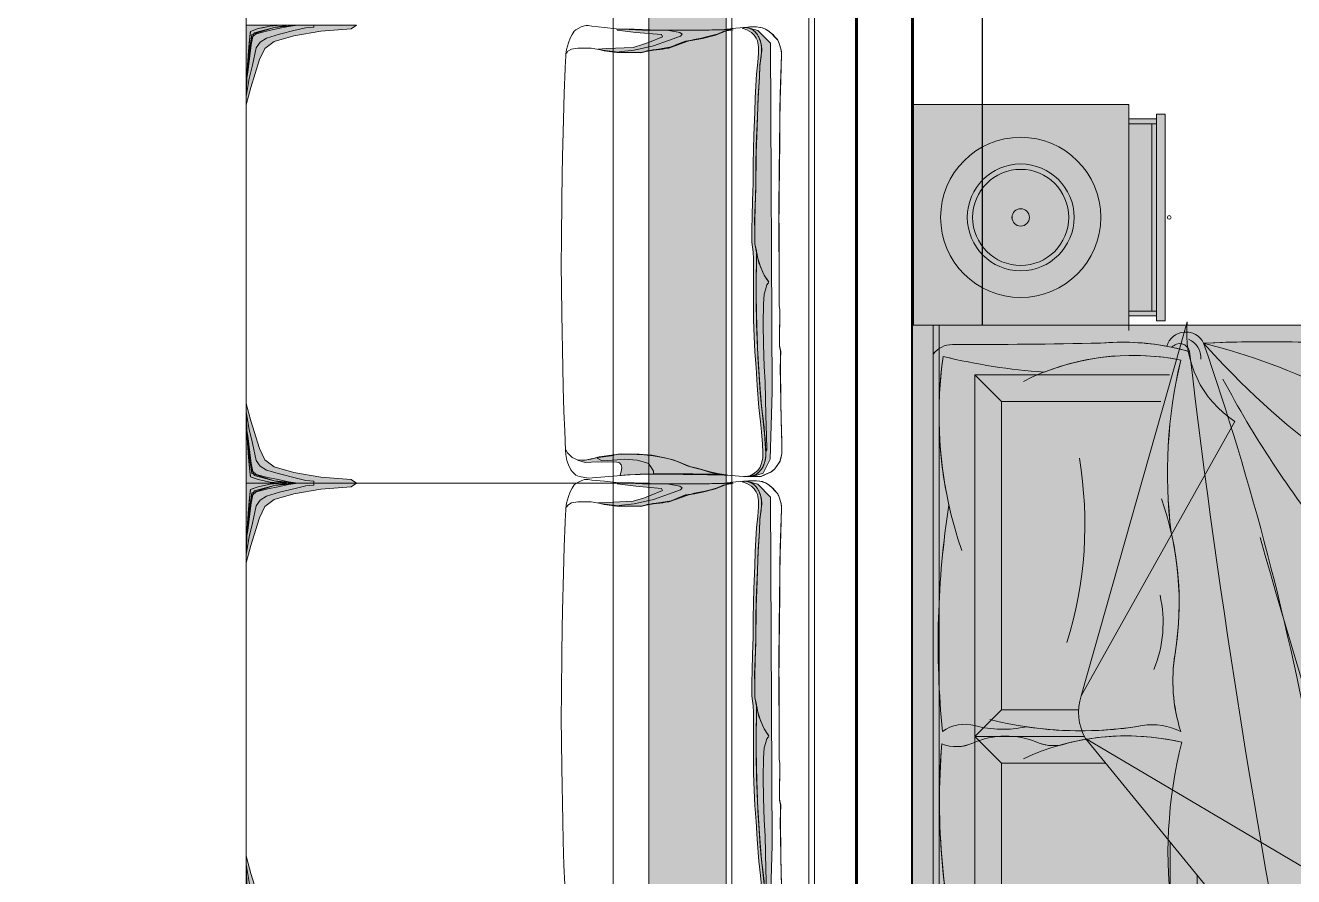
# Model space of a CAD drawing. Header units: feet. Extents: x 109753 to 150441, y 47761 to 75080.
# Drawn here: x 126693.8 to 126784.3, y 49118 to 49178.8 of the extents above; entities that cross this region are included whole.
import ezdxf

# ---------------------------------------------------------------- set-up
doc = ezdxf.new("R2010")
doc.units = ezdxf.units.FT
doc.header["$LTSCALE"] = 50
doc.header["$MEASUREMENT"] = 0
doc.linetypes.add('ACAD_ISO04W100', pattern=[30, 24, -3, 0, -3])
doc.layers.add('A-Furniture', color=175, linetype='Continuous', lineweight=0)
doc.layers.add('WALL', color=1, linetype='Continuous', lineweight=60)

# ---------------------------------------------------------------- blocks, each defined once
blk = doc.blocks.new('A$Ceeee3198')
at = {"true_color": 0xffffff}
h = blk.add_hatch(color=7, dxfattribs=at)
h.dxf.hatch_style = 1
h.paths.add_polyline_path([(44.397, 17.417), (44.397, 18.034), (29.652, 18.034), (29.652, 17.417)])
h.paths.add_polyline_path([(29.995, 15.43), (29.995, 17.417), (44.054, 17.417), (44.054, 15.43)])
h = blk.add_hatch(color=7, dxfattribs=at)
h.dxf.hatch_style = 1
h.paths.add_polyline_path([(29.327, 0), (29.327, 15.43), (45.082, 15.43), (45.082, 0)])
for p, q in [((29.995, 15.43), (29.995, 17.417)), ((30.338, 15.43), (30.338, 17.417)), ((43.711, 15.43), (43.711, 17.417)), ((44.054, 15.43), (44.054, 17.417)), ((44.397, 17.417), (44.397, 18.034)), ((43.711, 17.074), (30.338, 17.074)), ((45.082, 15.43), (45.082, 0))]:
    blk.add_line(p, q)
blk.add_lwpolyline([(37.153, 18.314, 1), (36.896, 18.314, 1)], format="xyb", close=True)
blk.add_lwpolyline([(29.995, 15.43), (29.995, 17.417), (44.054, 17.417), (44.054, 15.43)], close=True)
at = {"color": 252, "lineweight": 5, "true_color": 0x939598}
for points in [[(31.309, 7.715, 1), (42.739, 7.715, 1)], [(33.595, 7.715, 1), (40.453, 7.715, 1)]]:
    blk.add_lwpolyline(points, format="xyb", close=True, dxfattribs=at)
at = {"ltscale": 0.1}
for points in [[(33.214, 7.715, 1), (40.834, 7.715, 1)], [(36.405, 7.715, 1), (37.644, 7.715, 1)]]:
    blk.add_lwpolyline(points, format="xyb", close=True, dxfattribs=at)
at = {"color": 252, "lineweight": 5, "true_color": 0x939598}
for radius in [5.715, 3.429]:
    blk.add_circle((37.024, 7.715), radius, dxfattribs=at)
at = {"ltscale": 0.1}
for radius in [3.81, 0.62]:
    blk.add_circle((37.024, 7.715), radius, dxfattribs=at)
for start, end in [(360, 180), (180, 360)]:
    blk.add_arc((37.024, 18.314), 0.129, start, end)
blk.add_wipeout([(-28.966, 15.43), (-29.995, 15.43), (-29.995, 17.417), (-29.652, 17.417), (-29.652, 18.034), (-44.397, 18.034), (-44.397, 17.417), (-44.054, 17.417), (-44.054, 15.43), (-45.082, 15.43), (-45.082, 0), (-28.966, 0), (29.327, 0), (29.327, 0), (29.327, 0), (29.327, 0), (29.327, 0), (29.327, 0), (29.327, 0), (29.327, 0), (29.327, 0), (29.327, 0), (29.327, 0), (29.327, 0), (29.327, 77.343), (-28.966, 77.343)], dxfattribs=at)
at = {"true_color": 0xffffff}
h = blk.add_hatch(color=7, dxfattribs=at)
h.dxf.hatch_style = 1
h.paths.add_polyline_path([(-29.327, 0), (-29.327, 77.343), (29.327, 77.343), (29.327, 0)])
at = {"ltscale": 0.1, "true_color": 0xc7c8ca, "transparency": 33554687}
h = blk.add_hatch(color=9, dxfattribs=at)
h.dxf.hatch_style = 1
h.paths.add_polyline_path([(-26.768, 38.317, 0.035808), (-26.548, 38.208, 0.019536), (8.236, 26.511, -0.024856), (28.056, 20.77, 0.030864), (27.828, 33.444, 0.013796), (28.343, 52.044, 0.01053), (28.041, 66.349, 0.015676), (27.955, 74.154, 0.414214), (26.241, 75.869), (18.421, 75.869), (-25.537, 75.869, 0.414214), (-27.252, 74.154, 0.046131), (-27.265, 64.493, 0.01413), (-27.543, 54.704, 0.023517)])
h = blk.add_hatch(color=9, dxfattribs=at)
h.dxf.hatch_style = 1
h.paths.add_polyline_path([(-26.149, 4.45, -0.225451), (-26.566, 2.138, 0.086905), (-13.976, 2.814, 0.067914), (-0.531, 2.088, -0.20311), (-0.483, 4.29, 0.208424), (-0.429, 8.92, -0.193768), (-0.465, 11.119, 0.117096), (-0.413, 19.202, -0.096436), (-12.912, 18.544, 0.093884), (-20.993, 18.732, -0.118503), (-26.566, 19.134, -0.161042), (-26.149, 16.401, 0.079376), (-26.229, 8.1, 0.122283)])
h = blk.add_hatch(color=9, dxfattribs=at)
h.dxf.hatch_style = 1
h.paths.add_polyline_path([(0.768, 4.45, -0.225451), (0.352, 2.138, 0.063931), (16.494, 2.596, 0.089776), (27.098, 2.18, -0.040583), (25.984, 9.381, 0.143465), (26.844, 19.134, -0.088968), (14.549, 18.452, 0.097262), (5.925, 18.732, -0.118503), (0.352, 19.134, -0.161042), (0.768, 16.401, 0.079376), (0.689, 8.1, 0.122283)])
for p, q in [((29.327, 0), (29.327, 77.343)), ((29.327, 0), (29.327, 72.39)), ((-19.17, 44.476), (-0.15, 12.33)), ((-29.327, 36.195), (-0.15, 12.33)), ((2.897, 12.042), (22.473, 22.992)), ((-9.888, 20.295), (-24.791, 20.295)), ((2.897, 12.042), (29.571, 19.594)), ((-7.559, 18.39), (-22.886, 18.39)), ((25.789, 4.438), (25.789, 18.344)), ((23.884, 6.343), (23.884, 17.715)), ((44.397, 18.034), (29.652, 18.034)), ((29.652, 17.417), (29.652, 18.034)), ((29.652, 17.417), (44.397, 17.417)), ((28.966, 15.43), (45.082, 15.43)), ((-1.905, 6.343), (-1.905, 13.765)), ((0, 4.438), (0, 12.251)), ((1.905, 6.343), (1.905, 11.855)), ((-22.886, 6.343), (-1.905, 6.343)), ((-1.905, 6.343), (0, 4.438)), ((0, 4.438), (1.905, 6.343)), ((1.905, 6.343), (23.884, 6.343)), ((23.884, 6.343), (25.789, 4.438)), ((-24.791, 4.438), (25.789, 4.438)), ((-29.327, 1.905), (29.327, 1.905)), ((29.327, 1.474), (-28.966, 1.474)), ((-29.327, 0), (29.327, 0)), ((29.327, 0), (-28.966, 0)), ((45.082, 0), (28.966, 0))]:
    blk.add_line(p, q)
for points in [[(-29.327, 0), (-29.327, 77.343), (29.327, 77.343), (29.327, 0)], [(44.397, 17.417), (44.397, 18.034), (29.652, 18.034), (29.652, 17.417)], [(29.327, 0), (29.327, 15.43), (45.082, 15.43), (45.082, 0)]]:
    blk.add_lwpolyline(points, close=True)
at = {"color": 252, "lineweight": 5, "true_color": 0x939598}
blk.add_lwpolyline([(11.955, 75.869, -0.014779), (18.421, 75.869), (26.241, 75.869, -0.414214), (27.955, 74.154, -0.015676), (28.041, 66.349, -0.024264), (27.832, 33.394, -0.030742), (28.056, 20.77, -0.684956), (27.831, 18.132, -0.067149), (28.057, 13.414, 0.005574), (27.955, 2.851, -0.236891), (27.27, 1.474), (-26.566, 1.474, -0.236068), (-27.252, 2.846), (-27.252, 23.952, -0.05303), (-26.703, 28.527, -0.242176), (-28.118, 30.207, -0.113732), (-28.109, 35.68), (-28.109, 38.446, -0.08857), (-28.003, 39.04), (-27.506, 40.387, 0.362652), (-26.768, 38.317, -0.037612), (-27.268, 64.527, -0.045967), (-27.252, 74.154, -0.414214), (-25.537, 75.869)], format="xyb", close=True, dxfattribs=at)
at = {"ltscale": 0.1}
blk.add_lwpolyline([(27.832, 33.394, -0.030742), (28.056, 20.77, -0.684956), (27.831, 18.132, -0.067149), (28.057, 13.414, 0.005574), (27.955, 2.851, -0.236891), (27.27, 1.474), (-26.566, 1.474, -0.236068)], format="xyb", dxfattribs=at)
for points in [[(-26.566, 19.134, 0.118503), (-20.993, 18.732, -0.093884), (-12.912, 18.544, 0.096436), (-0.413, 19.202, -0.126335), (-0.628, 10.503, 0.138052), (-0.429, 8.92, -0.208424), (-0.483, 4.29, 0.20311), (-0.531, 2.088, -0.067914), (-13.976, 2.814, -0.086905), (-26.566, 2.138, 0.225451), (-26.149, 4.45, -0.122283), (-26.229, 8.1, -0.079376), (-26.149, 16.401, 0.161042)], [(0.352, 19.134, 0.117681), (5.887, 18.726, -0.097699), (14.549, 18.452, 0.088968), (26.844, 19.134, -0.143465), (25.984, 9.381, 0.040583), (27.098, 2.18, -0.089776), (16.494, 2.596, -0.063931), (0.352, 2.138, 0.225451), (0.768, 4.45, -0.122283), (0.689, 8.1, -0.079376), (0.768, 16.401, 0.161042)], [(27.45, 19.763, -0.629306), (27.757, 18.509, 0.018285)]]:
    blk.add_lwpolyline(points, format="xyb", close=True, dxfattribs=at)
at = {"color": 252, "lineweight": 5, "true_color": 0x939598}
for centre, radius, start, end in [((-74.622, 25.263), 102.776, 357.49407, 9.50941), ((66.363, 63.997), 57.759, 204.38327, 228.45325), ((-18.155, 9.086), 47.665, 14.18938, 26.30958), ((59.297, 85.962), 72.217, 231.03759, 242.08563), ((-8.352, 50.975), 32.75, 261.99602, 284.02942), ((-17.46, 15.27), 17.494, 335.11795, 12.98619), ((-3.572, 17.137), 4.403, 350.37112, 26.96494), ((3.974, 30.525), 11.953, 252.35976, 279.39259), ((9.524, -3.365), 22.388, 70.6572, 99.25007), ((18.795, 53.068), 34.876, 263.00628, 283.34279), ((9.768, 15.725), 17.413, 333.33187, 11.28912), ((8.127, 9.074), 8.803, 77.14803, 112.38251), ((26.708, 12), 26.31, 170.37112, 194.25995), ((15.123, -16.102), 28.399, 80.43203, 107.2702), ((2.283, 10.065), 2.943, 159.01609, 202.88083), ((70.826, 12.633), 44.96, 184.14876, 193.44467), ((-5.768, 6.667), 5.795, 335.78773, 22.88083), ((8.079, 6.436), 7.575, 167.31196, 195.19877), ((-4.595, 51.717), 49.795, 254.89247, 274.68197), ((2.092, 3.133), 2.822, 155.78773, 201.71238), ((-1.874, 3.732), 2.738, 324.37876, 15.19877), ((22.944, 31.68), 29.791, 251.02924, 278.01463), ((6.639, 65.231), 63.406, 264.30946, 278.94135)]:
    blk.add_arc(centre, radius, start, end, dxfattribs=at)
for centre, radius, start, end in [((140.463, 477.312), 469.793, 249.18683, 254.40799), ((103.628, 665.507), 650.221, 258.477031, 263.272008), ((-39.566, -175.585), 207.672, 70.99687, 79.72796), ((28.805, 27.106), 7.551, 213.01109, 275.82745), ((27.02, 19.154), 1.418, 22.60519, 94.49888), ((27.433, 19.495), 1.419, 286.30048, 63.93818), ((10.456, 14.937), 17.666, 355.05537, 15.85571), ((27.303, 19.062), 0.716, 309.39577, 78.1256), ((501.719, 3.587), 473.764, 178.8115, 180.08963), ((1.702, 15.659), 3.81, 240.92014, 288.27855), ((26.241, 2.846), 1.715, 306.8699, 360)]:
    blk.add_arc(centre, radius, start, end)
blk = doc.blocks.new('Gruppo-141-1')
at = {"transparency": 33554483}
for points in [[(4422.01, 245.07), (4422.13, 245.22), (4422.4, 245.89), (4422.87, 246.69), (4423.34, 247.18), (4423.89, 247.54), (4424.36, 247.77), (4425.45, 248), (4426.59, 247.97), (4428.27, 247.84), (4430.42, 247.61), (4434.68, 247.38), (4437.3, 247.31), (4441.45, 247.15), (4444.03, 247.07), (4446.69, 247.02), (4450.17, 247.02), (4453.34, 246.92), (4456.27, 246.84), (4458.46, 246.79), (4460.84, 246.79), (4461.78, 246.89), (4462.68, 247.02), (4463.89, 247.1), (4466.71, 247.1), (4469.88, 247.05), (4474.92, 247.1), (4477.93, 247.2), (4480.71, 247.33), (4483.6, 247.54), (4486.81, 247.74), (4490.8, 248.05), (4493.42, 248.36), (4495.25, 248.54), (4497.44, 248.69), (4498.97, 248.77), (4499.99, 248.74), (4500.92, 248.54), (4501.63, 248.28), (4502.25, 247.84), (4502.84, 247.1), (4503.27, 246.35), (4503.27, 247.1), (4502.72, 248.85), (4500.18, 250.11), (4487.98, 250.47), (4424.83, 250.13), (4422.52, 247.84), (4421.97, 245.89), (4421.97, 245.4)], [(4468.12, 249.87), (4467.33, 249.29), (4466.45, 248.84), (4465.57, 248.45), (4464.6, 248.07), (4463.52, 247.81), (4462.74, 247.68), (4463.82, 247.62), (4467.73, 247.55), (4471.05, 247.55), (4473.59, 247.62), (4476.23, 247.68), (4479.55, 247.81), (4481.71, 247.87), (4485.22, 248.13), (4488.16, 248.26), (4491.58, 248.65), (4494.51, 248.97), (4496.47, 249.16), (4498.81, 249.29), (4498.81, 249.35), (4498.52, 249.48), (4495.88, 249.42), (4492.36, 249.29), (4486.2, 249.16), (4483.37, 249.03), (4479.36, 248.9), (4475.64, 248.84), (4472.12, 248.9), (4470.27, 249.03), (4469.49, 249.22), (4468.61, 249.48), (4468.31, 249.74), (4468.21, 249.87)], [(4422.27, 222.23), (4422.27, 225.45), (4422.46, 229.82), (4422.46, 235.92), (4422.37, 240.36), (4422.37, 241.7), (4422.17, 243.25), (4422.17, 243.31), (4422.76, 241.45), (4423.15, 240.55), (4423.73, 238.68), (4424.13, 236.31), (4424.52, 235.02), (4425.69, 231.74), (4425.98, 228.85), (4426.57, 226.67), (4426.47, 222.3), (4426.18, 219.98), (4425.88, 218.89), (4425.79, 220.43), (4425.59, 225.25), (4425.01, 227.12), (4424.61, 228.21), (4423.64, 230.59), (4423.25, 230.39), (4422.85, 225.77), (4422.46, 222.36)], [(4426.37, 222.68), (4426.08, 225.45), (4425.3, 228.98), (4424.32, 231.68), (4423.54, 233.86), (4423.15, 234.12), (4422.85, 233.74), (4422.46, 231.42), (4422.46, 236.43), (4422.46, 239.07), (4422.37, 241.83), (4422.27, 243.12), (4422.27, 243.18), (4422.56, 242.03), (4423.15, 240.48), (4423.44, 239.52), (4424.22, 236.43), (4424.42, 234.76), (4425.01, 233.29), (4425.49, 232.13), (4425.88, 230.65), (4426.18, 227.82), (4426.47, 226.86), (4426.47, 222.68)], [(4500.34, 215.15), (4500.81, 216.56), (4500.69, 218.83), (4500.73, 222.32), (4500.85, 222.81), (4501.2, 223.09), (4501.71, 223.2), (4502.45, 223.12), (4502.76, 222.99), (4503.15, 222.89), (4503.04, 224.22), (4502.96, 226.56), (4502.88, 228.49), (4502.88, 229.31), (4502.96, 234.35), (4503, 239.39), (4503.08, 241.73), (4503.08, 242.45), (4502.65, 239.85), (4502.02, 237.49), (4501.55, 235.69), (4500.85, 233.92), (4500.3, 232.53), (4499.95, 230.99), (4499.48, 228.62), (4499.32, 227.08), (4499.32, 226), (4499.24, 223.09), (4499.36, 222.19), (4499.63, 220.03), (4500.06, 217.93), (4500.38, 216.59), (4500.38, 215.97), (4500.3, 215.18)], [(4499.89, 218.95), (4499.59, 221.27), (4499.3, 222.49), (4499.3, 223.9), (4499.3, 225.57), (4499.4, 227.24), (4499.59, 228.92), (4499.99, 231.23), (4500.28, 232.45), (4500.67, 233.41), (4501.45, 235.21), (4501.84, 236.88), (4502.53, 239.07), (4502.92, 240.68), (4502.92, 241.32), (4502.92, 239.2), (4502.82, 236.05), (4502.82, 231.68), (4502.82, 228.92), (4502.33, 228.92), (4501.75, 228.59), (4500.96, 228.02), (4500.77, 227.5), (4500.38, 225.96), (4500.18, 223.65), (4500.28, 222.36), (4500.47, 219.66), (4500.08, 218.89), (4499.99, 218.83)]]:
    blk.add_hatch(color=256, dxfattribs=at).paths.add_polyline_path(points)
for p, q in [((4426.57, 248.53), (4428.88, 248.25)), ((4494.56, 249), (4498.66, 249.29))]:
    blk.add_line(p, q)
at = {"flags": 128}
for points in [[(4427.88, 213), (4427.41, 213.05), (4426.82, 213.08), (4425.92, 213.21), (4424.75, 213.52), (4423.89, 213.85), (4423.23, 214.18), (4422.64, 214.6), (4422.37, 214.85), (4421.86, 215.85), (4421.66, 216.47), (4421.62, 216.75), (4421.62, 217.11), (4421.74, 217.76), (4421.97, 220.05), (4422.21, 222.18), (4422.4, 225.68), (4422.48, 228.19), (4422.44, 234.6), (4422.37, 239.53), (4422.37, 241.3), (4422.09, 243.9), (4421.9, 246.14), (4421.86, 247.53), (4422.01, 248.68), (4422.25, 249.22), (4422.6, 249.84), (4422.99, 250.25), (4423.26, 250.61), (4423.58, 250.87), (4424.16, 251.43), (4424.87, 251.72), (4426, 252.08), (4426.78, 252.15), (4431.44, 252), (4435.19, 251.9), (4439.14, 251.87), (4442.93, 251.79), (4454.59, 251.69), (4460.14, 251.72), (4469.92, 251.74), (4472.38, 251.74), (4473.04, 251.84), (4479.57, 251.79), (4480.67, 252), (4483.6, 251.92), (4486.46, 251.97), (4493.26, 252.1), (4496.94, 252.23), (4499.16, 252.23), (4499.95, 252.05), (4500.61, 251.84), (4501.94, 250.97), (4502.49, 250.3), (4503.11, 248.91), (4503.31, 248.4), (4503.31, 245.29), (4503.15, 242.95), (4503.04, 241.02), (4503, 238.71), (4502.92, 233.7), (4502.88, 228.04), (4502.92, 226.55), (4503.08, 223.8), (4503.51, 218.71), (4503.62, 217.09), (4503.47, 216.21), (4503.31, 215.47), (4503.08, 214.85), (4502.49, 214.24), (4502.1, 213.98), (4501.24, 213.52), (4500.42, 213.23), (4499.36, 213.08), (4498.62, 213), (4495.06, 212.87), (4491.54, 212.72), (4487.16, 212.59), (4483.56, 212.49), (4473.9, 212.31), (4469.02, 212.26), (4465.07, 212.23), (4460.26, 212.26), (4453.22, 212.31), (4448.68, 212.38), (4445.36, 212.44), (4438.63, 212.62), (4433.86, 212.77), (4429.4, 212.95), (4427.92, 213)], [(4427.88, 213), (4427.41, 213.05), (4426.82, 213.08), (4425.92, 213.21), (4424.75, 213.52), (4423.89, 213.85), (4423.23, 214.18), (4422.64, 214.6), (4422.37, 214.85), (4421.86, 215.85), (4421.66, 216.47), (4421.62, 216.75), (4421.62, 217.11), (4421.74, 217.76), (4421.97, 220.05), (4422.21, 222.18), (4422.4, 225.68), (4422.48, 228.19), (4422.44, 234.6), (4422.37, 239.53), (4422.37, 241.3), (4422.09, 243.9), (4421.9, 246.14), (4421.86, 247.53), (4422.01, 248.68), (4422.25, 249.22), (4422.6, 249.84), (4422.99, 250.25), (4423.26, 250.61), (4423.58, 250.87), (4424.16, 251.43), (4424.87, 251.72), (4426, 252.08), (4426.78, 252.15), (4431.44, 252), (4435.19, 251.9), (4439.14, 251.87), (4442.93, 251.79), (4454.59, 251.69), (4460.14, 251.72), (4469.92, 251.74), (4472.38, 251.74), (4473.04, 251.84), (4479.57, 251.79), (4480.67, 252), (4483.6, 251.92), (4486.46, 251.97), (4493.26, 252.1), (4496.94, 252.23), (4499.16, 252.23), (4499.95, 252.05), (4500.61, 251.84), (4501.94, 250.97), (4502.49, 250.3), (4503.11, 248.91), (4503.31, 248.4), (4503.31, 245.29), (4503.15, 242.95), (4503.04, 241.02), (4503, 238.71), (4502.92, 233.7), (4502.88, 228.04), (4502.92, 226.55), (4503.08, 223.8), (4503.51, 218.71), (4503.62, 217.09), (4503.47, 216.21), (4503.31, 215.47), (4503.08, 214.85), (4502.49, 214.24), (4502.1, 213.98), (4501.24, 213.52), (4500.42, 213.23), (4499.36, 213.08), (4498.62, 213), (4495.06, 212.87), (4491.54, 212.72), (4487.16, 212.59), (4483.56, 212.49), (4473.9, 212.31), (4469.02, 212.26), (4465.07, 212.23), (4460.26, 212.26), (4453.22, 212.31), (4448.68, 212.38), (4445.36, 212.44), (4438.63, 212.62), (4433.86, 212.77), (4429.4, 212.95), (4427.92, 213)], [(4421.94, 245.74), (4421.86, 246.36), (4421.86, 247.15), (4421.86, 247.64), (4421.94, 248.23), (4422.05, 248.67), (4422.25, 249.26), (4422.72, 249.96), (4423.15, 250.45), (4423.7, 250.96), (4424.24, 251.47), (4424.67, 251.65), (4425.81, 252.01), (4426.39, 252.12), (4426.94, 252.14), (4430.46, 252.01), (4434.02, 251.91), (4437.07, 251.86), (4439.84, 251.86), (4442.39, 251.83), (4447.43, 251.76), (4452.05, 251.73), (4459.63, 251.68), (4465.65, 251.73), (4469.72, 251.73), (4472.38, 251.73), (4473.08, 251.83), (4478.52, 251.78), (4479.73, 251.81), (4480.59, 251.96), (4482.94, 251.94), (4490.01, 252.04), (4495.22, 252.17), (4497.44, 252.22), (4499.13, 252.22), (4500.06, 252.04), (4500.57, 251.88), (4501.94, 250.96), (4502.49, 250.34), (4503.31, 248.47), (4503.31, 246.36), (4503.19, 247), (4502.96, 247.54), (4502.61, 248), (4502.14, 248.39), (4501.67, 248.75), (4501, 249.03), (4500.3, 249.19), (4499.71, 249.29), (4499.05, 249.29), (4497.41, 249.19), (4494.43, 248.98), (4492.87, 248.8), (4490.6, 248.54), (4488.92, 248.39), (4487.47, 248.29), (4484.93, 248.13), (4480.04, 247.8), (4475.59, 247.64), (4471.6, 247.54), (4467.3, 247.54), (4464.75, 247.59), (4462.95, 247.62), (4462.37, 247.59), (4461.16, 247.31), (4459.47, 247.31), (4456.85, 247.31), (4452.51, 247.44), (4450.21, 247.51), (4447, 247.51), (4443.4, 247.57), (4438.05, 247.8), (4434.72, 247.93), (4430.93, 248.16), (4428.78, 248.23), (4427.21, 248.47), (4426.32, 248.54), (4425.49, 248.54), (4424.75, 248.41), (4423.89, 248.13), (4423.3, 247.77), (4422.83, 247.41), (4422.33, 246.87), (4422.17, 246.51), (4421.94, 245.64)], [(4422.01, 245.07), (4422.13, 245.22), (4422.4, 245.89), (4422.87, 246.69), (4423.34, 247.18), (4423.89, 247.54), (4424.36, 247.77), (4425.45, 248), (4426.59, 247.97), (4428.27, 247.84), (4430.42, 247.61), (4434.68, 247.38), (4437.3, 247.31), (4441.45, 247.15), (4444.03, 247.07), (4446.69, 247.02), (4450.17, 247.02), (4453.34, 246.92), (4456.27, 246.84), (4458.46, 246.79), (4460.84, 246.79), (4461.78, 246.89), (4462.68, 247.02), (4463.89, 247.1), (4466.71, 247.1), (4469.88, 247.05), (4474.92, 247.1), (4477.93, 247.2), (4480.71, 247.33), (4483.6, 247.54), (4486.81, 247.74), (4490.8, 248.05), (4493.42, 248.36), (4495.25, 248.54), (4497.44, 248.69), (4498.97, 248.77), (4499.99, 248.74), (4500.92, 248.54), (4501.63, 248.28), (4502.25, 247.84), (4502.84, 247.1), (4503.27, 246.35), (4503.27, 247.1), (4502.72, 248.85), (4500.18, 250.11), (4487.98, 250.47), (4424.83, 250.13), (4422.52, 247.84), (4421.97, 245.89), (4421.97, 245.4)], [(4428.88, 248.25), (4431.03, 248.14), (4434.36, 247.92), (4440.04, 247.73), (4444.74, 247.53), (4451.19, 247.47), (4457.06, 247.28), (4458.63, 247.3), (4461.17, 247.33), (4462.72, 247.61), (4463.7, 247.62), (4468.98, 247.55), (4475.04, 247.62), (4480.12, 247.81), (4485, 248.12), (4489.49, 248.43), (4492.22, 248.72), (4494.56, 249)], [(4461.62, 247.41), (4463.56, 247.82), (4465.31, 248.35), (4466.85, 249.01), (4468.01, 249.8)], [(4468.12, 249.87), (4467.33, 249.29), (4466.45, 248.84), (4465.57, 248.45), (4464.6, 248.07), (4463.52, 247.81), (4462.74, 247.68), (4463.82, 247.62), (4467.73, 247.55), (4471.05, 247.55), (4473.59, 247.62), (4476.23, 247.68), (4479.55, 247.81), (4481.71, 247.87), (4485.22, 248.13), (4488.16, 248.26), (4491.58, 248.65), (4494.51, 248.97), (4496.47, 249.16), (4498.81, 249.29), (4498.81, 249.35), (4498.52, 249.48), (4495.88, 249.42), (4492.36, 249.29), (4486.2, 249.16), (4483.37, 249.03), (4479.36, 248.9), (4475.64, 248.84), (4472.12, 248.9), (4470.27, 249.03), (4469.49, 249.22), (4468.61, 249.48), (4468.31, 249.74), (4468.21, 249.87)], [(4422.27, 222.23), (4422.27, 225.45), (4422.46, 229.82), (4422.46, 235.92), (4422.37, 240.36), (4422.37, 241.7), (4422.17, 243.25), (4422.17, 243.31), (4422.76, 241.45), (4423.15, 240.55), (4423.73, 238.68), (4424.13, 236.31), (4424.52, 235.02), (4425.69, 231.74), (4425.98, 228.85), (4426.57, 226.67), (4426.47, 222.3), (4426.18, 219.98), (4425.88, 218.89), (4425.79, 220.43), (4425.59, 225.25), (4425.01, 227.12), (4424.61, 228.21), (4423.64, 230.59), (4423.25, 230.39), (4422.85, 225.77), (4422.46, 222.36)], [(4426.37, 222.68), (4426.08, 225.45), (4425.3, 228.98), (4424.32, 231.68), (4423.54, 233.86), (4423.15, 234.12), (4422.85, 233.74), (4422.46, 231.42), (4422.46, 236.43), (4422.46, 239.07), (4422.37, 241.83), (4422.27, 243.12), (4422.27, 243.18), (4422.56, 242.03), (4423.15, 240.48), (4423.44, 239.52), (4424.22, 236.43), (4424.42, 234.76), (4425.01, 233.29), (4425.49, 232.13), (4425.88, 230.65), (4426.18, 227.82), (4426.47, 226.86), (4426.47, 222.68)], [(4422.37, 243.38), (4422.56, 242.09), (4423.34, 240.16), (4423.93, 237.85), (4424.52, 234.76), (4425.49, 232.19), (4425.88, 229.88), (4426.47, 226.67), (4426.47, 222.94), (4426.08, 219.73), (4425.69, 217.67), (4425.69, 216.13), (4425.69, 215.23), (4425.88, 214.07), (4426.28, 213.43), (4426.67, 213.17)], [(4498.52, 213.04), (4499.01, 213.36), (4499.89, 214.2), (4500.28, 215.16), (4500.38, 216.51), (4500.18, 217.6), (4499.79, 219.08), (4499.5, 221.01), (4499.3, 222.62), (4499.3, 224.29), (4499.3, 226.34), (4499.4, 227.57), (4499.69, 229.82), (4500.18, 232.06), (4500.67, 233.48), (4501.55, 235.66), (4501.94, 237.08), (4502.53, 239.46), (4502.82, 240.87), (4503.02, 242.15)], [(4500.34, 215.15), (4500.81, 216.56), (4500.69, 218.83), (4500.73, 222.32), (4500.85, 222.81), (4501.2, 223.09), (4501.71, 223.2), (4502.45, 223.12), (4502.76, 222.99), (4503.15, 222.89), (4503.04, 224.22), (4502.96, 226.56), (4502.88, 228.49), (4502.88, 229.31), (4502.96, 234.35), (4503, 239.39), (4503.08, 241.73), (4503.08, 242.45), (4502.65, 239.85), (4502.02, 237.49), (4501.55, 235.69), (4500.85, 233.92), (4500.3, 232.53), (4499.95, 230.99), (4499.48, 228.62), (4499.32, 227.08), (4499.32, 226), (4499.24, 223.09), (4499.36, 222.19), (4499.63, 220.03), (4500.06, 217.93), (4500.38, 216.59), (4500.38, 215.97), (4500.3, 215.18)], [(4499.89, 218.95), (4499.59, 221.27), (4499.3, 222.49), (4499.3, 223.9), (4499.3, 225.57), (4499.4, 227.24), (4499.59, 228.92), (4499.99, 231.23), (4500.28, 232.45), (4500.67, 233.41), (4501.45, 235.21), (4501.84, 236.88), (4502.53, 239.07), (4502.92, 240.68), (4502.92, 241.32), (4502.92, 239.2), (4502.82, 236.05), (4502.82, 231.68), (4502.82, 228.92), (4502.33, 228.92), (4501.75, 228.59), (4500.96, 228.02), (4500.77, 227.5), (4500.38, 225.96), (4500.18, 223.65), (4500.28, 222.36), (4500.47, 219.66), (4500.08, 218.89), (4499.99, 218.83)]]:
    blk.add_lwpolyline(points, dxfattribs=at)
for points in [[(4426.57, 248.53), (4425.33, 248.66), (4423.09, 247.83), (4421.87, 246.2), (4421.98, 245.27)], [(4503.27, 246.02), (4503.37, 246.96), (4502.14, 248.59), (4499.9, 249.42), (4498.66, 249.29)]]:
    blk.add_open_spline(points, degree=2)
blk = doc.blocks.new('Gruppo-136-1')
at = {"linetype": 'Continuous', "lineweight": 0, "transparency": 33554483}
for color, points in [(254, [(4352.97, 155.12), (4349.81, 155.98), (4344.79, 157.54), (4342.78, 158.52), (4341.48, 160.18), (4340.48, 163.79), (4339.62, 168.67), (4339.19, 174.14), (4338.53, 175.12), (4338.53, 155.12)]), (9, [(4351.46, 155.12), (4348.23, 155.68), (4345.79, 156.27), (4342.63, 156.95), (4341.63, 157.64), (4340.91, 158.81), (4340.19, 161.15), (4339.47, 163.99), (4339.04, 165.94), (4338.9, 167.4), (4338.53, 167.4), (4338.55, 162.89), (4338.9, 160.47), (4339.91, 156.56), (4341.2, 156.08), (4345.79, 155.49), (4348.09, 155.2)]), (251, [(4338.53, 155.12), (4351.46, 155.12), (4348.37, 155.22), (4345.57, 155.39), (4340.26, 156.14), (4338.97, 160.23), (4338.53, 164.67)]), (252, [(4347.47, 155.25), (4346.83, 155.3), (4343.58, 155.54), (4340.72, 155.78), (4339.83, 155.89), (4339.66, 155.9), (4339.17, 157.29), (4338.72, 159.5), (4338.6, 160.76), (4338.56, 162.28), (4338.55, 163.5), (4338.54, 164.47), (4338.78, 162.77), (4339.17, 160.94), (4339.55, 159.05), (4340.12, 156.91), (4340.62, 156.34), (4342.13, 156.03), (4344.08, 155.8), (4347.08, 155.45), (4348.09, 155.23)])]:
    blk.add_hatch(color=color, dxfattribs=at).paths.add_polyline_path(points)
at = {"color": 254, "linetype": 'Continuous', "lineweight": 15, "true_color": 0xdddddd, "flags": 128}
blk.add_lwpolyline([(4352.97, 155.12), (4349.81, 155.98), (4344.79, 157.54), (4342.78, 158.52), (4341.48, 160.18), (4340.48, 163.79), (4339.62, 168.67), (4339.19, 174.14), (4338.53, 175.12), (4338.53, 155.12)], close=True, dxfattribs=at)
at = {"color": 9, "linetype": 'Continuous', "lineweight": 15, "true_color": 0xbbbbbb, "flags": 128}
blk.add_lwpolyline([(4351.46, 155.12), (4348.23, 155.68), (4345.79, 156.27), (4342.63, 156.95), (4341.63, 157.64), (4340.91, 158.81), (4340.19, 161.15), (4339.47, 163.99), (4339.04, 165.94), (4338.9, 167.4), (4338.53, 167.4), (4338.55, 162.89), (4338.9, 160.47), (4339.91, 156.56), (4341.2, 156.08), (4345.79, 155.49), (4348.09, 155.2)], close=True, dxfattribs=at)
at = {"color": 7, "linetype": 'Continuous', "lineweight": 15, "flags": 128}
blk.add_lwpolyline([(4353.53, 155.12), (4351.13, 155.12), (4349.27, 155.2), (4347.47, 155.25), (4346.18, 155.35), (4343.95, 155.49), (4341.87, 155.69), (4340.01, 155.84), (4339.66, 155.9), (4339.5, 156.37), (4339.17, 157.29), (4339, 158.08), (4338.72, 159.5), (4338.57, 161.01), (4338.56, 161.74), (4338.55, 163.65), (4338.53, 166.06)], dxfattribs=at)
at = {"color": 251, "linetype": 'Continuous', "lineweight": 15, "true_color": 0x555555, "flags": 128}
blk.add_lwpolyline([(4338.53, 155.12), (4351.46, 155.12), (4348.37, 155.22), (4345.57, 155.39), (4340.26, 156.14), (4338.97, 160.23), (4338.53, 164.67)], close=True, dxfattribs=at)
at = {"color": 252, "linetype": 'Continuous', "lineweight": 15, "true_color": 0x888888, "flags": 128}
blk.add_lwpolyline([(4347.47, 155.25), (4346.83, 155.3), (4343.58, 155.54), (4340.72, 155.78), (4339.83, 155.89), (4339.66, 155.9), (4339.17, 157.29), (4338.72, 159.5), (4338.6, 160.76), (4338.56, 162.28), (4338.55, 163.5), (4338.54, 164.47), (4338.78, 162.77), (4339.17, 160.94), (4339.55, 159.05), (4340.12, 156.91), (4340.62, 156.34), (4342.13, 156.03), (4344.08, 155.8), (4347.08, 155.45), (4348.09, 155.23)], dxfattribs=at)
blk = doc.blocks.new('Gruppo-143-1')
at = {"transparency": 33554483}
h = blk.add_hatch(color=256, dxfattribs=at)
edge = h.paths.add_edge_path()
edge.add_line((4586.53, 228.12), (4586.53, 242.12))
edge.add_line((4586.53, 242.12), (4333.53, 242.12))
edge.add_line((4333.53, 242.12), (4333.53, 242.12))
edge.add_arc((4364.23, 245.19), 30.86, 185.7152, 213.5924)
edge.add_line((4338.53, 228.12), (4586.53, 228.12))
h = blk.add_hatch(color=256, dxfattribs=at)
edge = h.paths.add_edge_path()
edge.add_line((4586.53, 228.12), (4586.53, 235.12))
edge.add_line((4586.53, 235.12), (4338.23, 235.12))
edge.add_line((4338.23, 235.12), (4333.53, 242.12))
edge.add_line((4333.53, 242.12), (4333.53, 242.12))
edge.add_arc((4364.23, 245.19), 30.86, 185.7152, 213.5924)
edge.add_line((4338.53, 228.12), (4586.53, 228.12))
h = blk.add_hatch(color=256, dxfattribs=at)
edge = h.paths.add_edge_path()
edge.add_line((4586.53, 228.12), (4586.53, 229.62))
edge.add_line((4586.53, 229.62), (4339.23, 229.62))
edge.add_line((4339.23, 229.62), (4338.18, 230.47))
edge.add_line((4338.18, 230.47), (4337.08, 232.52))
edge.add_line((4337.08, 232.52), (4336.02, 234.92))
edge.add_line((4336.02, 234.92), (4334.95, 237.72))
edge.add_line((4334.95, 237.72), (4333.53, 242.12))
edge.add_line((4333.53, 242.12), (4333.53, 242.12))
edge.add_arc((4364.23, 245.19), 30.86, 185.7152, 213.5924)
edge.add_line((4338.53, 228.12), (4586.53, 228.12))
for p, q in [((4586.53, 242.12), (4333.53, 242.12)), ((4338.53, 228.12), (4586.53, 228.12)), ((4504.53, 228.12), (4504.53, 155.12))]:
    blk.add_line(p, q)
at = {"flags": 128}
for points in [[(4586.53, 258.12), (4586.53, 155.12), (4318.53, 155.12), (4318.53, 258.12)], [(4585.53, 257.12), (4585.53, 243.12), (4334.53, 243.12), (4334.53, 257.12)]]:
    blk.add_lwpolyline(points, close=True, dxfattribs=at)
for name, p in [('Gruppo-141-1', (0, 0)), ('Gruppo-141-1', (82.22, 0)), ('Gruppo-136-1', (83, 0)), ('Gruppo-136-1', (166, 0))]:
    blk.add_blockref(name, p)
at = {"xscale": -1}
for p in [(8843.06, 0), (8925.06, 0)]:
    blk.add_blockref('Gruppo-136-1', p, dxfattribs=at)

msp = doc.modelspace()

# ---------------------------------------------------------------- linework, layer by layer
at = {"linetype": 'ACAD_ISO04W100', "ltscale": 3}
msp.add_line((126762.073, 48956.274), (126762.073, 50078.747), dxfattribs=at)
at = {"layer": 'A-Furniture'}
msp.add_lwpolyline([(126735.704, 49231.151), (126624.581, 49231.151, 0.414214), (126618.581, 49225.151), (126618.581, 49099.55, 0.414214), (126624.581, 49093.55), (126735.704, 49093.55)], format="xyb", close=True, dxfattribs=at)
at = {"layer": 'WALL'}
for p, q in [((126753.073, 49235.392), (126753.073, 49067.274)), ((126757.073, 49235.392), (126757.073, 49067.274))]:
    msp.add_line(p, q, dxfattribs=at)

# ---------------------------------------------------------------- block references
at = {"layer": 'A-Furniture', "xscale": 0.3936893203883453, "yscale": 0.3936893203883453, "zscale": 0.3936893203883453, "rotation": 270}
msp.add_blockref('Gruppo-143-1', (126648.454, 50919.492), dxfattribs=at)

# ---------------------------------------------------------------- next in the draw order: block references
at = {"layer": 'A-Furniture', "xscale": -1, "rotation": 270}
msp.add_blockref('A$Ceeee3198', (126757.073, 49128.041), dxfattribs=at)

doc.saveas('drawing.dxf')
